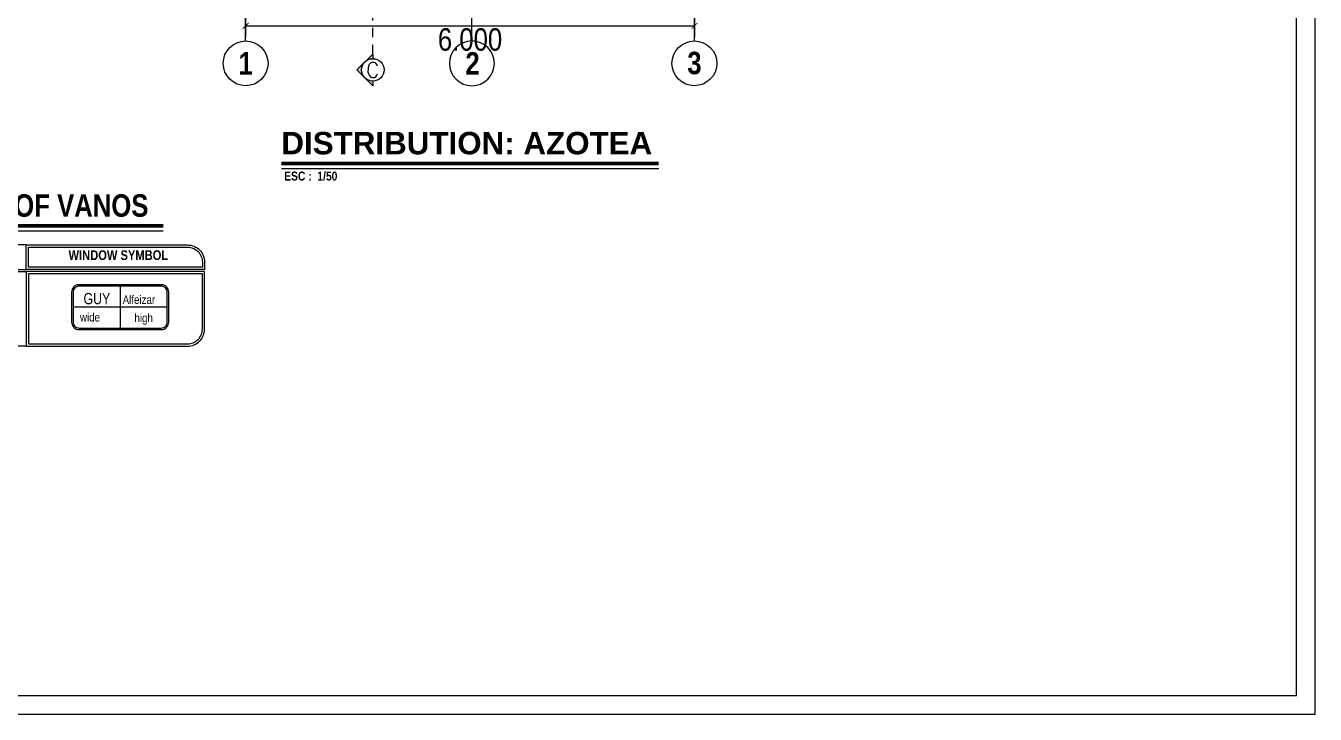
# Model space of a CAD drawing. Header units: millimetres. Extents: x 68 to 194, y 47 to 103.
# Drawn here: x 92.41 to 109.65, y 75.1 to 84.31 of the extents above; entities that cross this region are included whole.
import ezdxf
from ezdxf.enums import TextEntityAlignment as Align

# ---------------------------------------------------------------- set-up
doc = ezdxf.new("R2010")
doc.units = ezdxf.units.MM
doc.linetypes.add('DASHED2', pattern=[0.375, 0.25, -0.125])
for name, color, linetype, lineweight in [('A_Bloques', 56, 'Continuous', 15), ('G_Complemento', 30, 'Continuous', 20), ('G_Cortes', 3, 'Continuous', 60), ('G_Ejes', 253, 'Continuous', 20), ('G_Texto', 122, 'Continuous', 20)]:
    doc.layers.add(name, color=color, linetype=linetype, lineweight=lineweight)
doc.layers.add('G_Acotación', color=171, linetype='Continuous')
doc.styles.add('4MM', font='romans.shx', dxfattribs={"height": 0.2})
doc.styles.add('Acotacion', font='ARIALN.TTF')
doc.styles.add('AMBIENTES', font='ARIALNB.TTF', dxfattribs={"height": 0.15})
doc.styles.add('Arial Marron', font='ARIALN.TTF')
doc.styles.add('Cotas', font='ARIALNB.TTF', dxfattribs={"height": 0.1})
doc.styles.add('Eje', font='ARIALNB.TTF', dxfattribs={"height": 0.3})
doc.styles.add('Notas', font='ARIALNB.TTF', dxfattribs={"height": 0.15})
doc.styles.add('Titulo', font='arialbd.ttf', dxfattribs={"height": 0.2})
doc.dimstyles.new('Lenin_50', dxfattribs={"dimtxt": 0.3, "dimasz": 0.08, "dimexe": 0.15, "dimexo": 0.2, "dimgap": 0.03, "dimtad": 2, "dimtih": 1, "dimtoh": 1, "dimlfac": -1, "dimzin": 4, "dimdsep": 46, "dimtxsty": 'Acotacion', "dimblk": 'ARCHTICK', "dimcen": 0.08, "dimclrd": 256, "dimclre": 256, "dimclrt": 4, "dimazin": 1, "dimtm": 1e-09, "dimtfac": 1, "dimtmove": 2, "dimatfit": 2, "dimfxl": 0, "dimtolj": 1, "dimlwd": 13, "dimlwe": 18, "dimarcsym": 0})

# ---------------------------------------------------------------- blocks, each defined once
blk = doc.blocks.new('Eri')
blk.add_line((-1.7, 0), (0, 0))
blk.add_circle((-2, 0), 0.3)
at = {"color": 1, "style": 'Eje', "flags": 4}
blk.add_attdef('H', text='', height=0.3, dxfattribs=at).set_placement((-2, 0), align=Align.MIDDLE_CENTER)
blk = doc.blocks.new('_ArchTick')
at = {"color": 0, "linetype": 'ByBlock', "const_width": 0.15}
blk.add_lwpolyline([(-0.5, -0.5), (0.5, 0.5)], dxfattribs=at)
blk = doc.blocks.new('*D94')
at = {"layer": 'Defpoints', "color": 0}
for p in [(95.352, 85.809), (101.352, 85.809), (101.352, 84.309)]:
    blk.add_point(p, dxfattribs=at)
at = {"layer": 'G_Acotación', "lineweight": 18}
for p, q in [((95.352, 85.609), (95.352, 84.159)), ((101.352, 85.609), (101.352, 84.159))]:
    blk.add_line(p, q, dxfattribs=at)
at = {"layer": 'G_Acotación', "lineweight": 13}
blk.add_line((95.352, 84.309), (101.352, 84.309), dxfattribs=at)
at = {"layer": 'G_Acotación', "lineweight": 13, "xscale": 0.08, "yscale": 0.08, "zscale": 0.08, "rotation": 180}
blk.add_blockref('_ArchTick', (95.352, 84.309), dxfattribs=at)
at = {"layer": 'G_Acotación', "lineweight": 13, "xscale": 0.08, "yscale": 0.08, "zscale": 0.08}
blk.add_blockref('_ArchTick', (101.352, 84.309), dxfattribs=at)
at = {"layer": 'G_Acotación', "color": 4, "lineweight": 5, "insert": (98.352, 84.126), "char_height": 0.3, "attachment_point": 5, "style": 'Acotacion'}
blk.add_mtext('\\A1;6.000', dxfattribs=at)
blk = doc.blocks.new('Titulo')
at = {"style": 'Titulo', "oblique": 20, "flags": 4}
blk.add_attdef('TITULO', (0.026, 0.189), '', height=0.3, dxfattribs=at)
at = {"oblique": 20, "flags": 4}
blk.add_attdef('ESCALA', (0.26, -0.101), '', height=0.11, dxfattribs=at)

msp = doc.modelspace()

# ---------------------------------------------------------------- hatches: boundary and pattern name
at = {"layer": 'G_Cortes', "linetype": 'Continuous', "lineweight": 5}
h = msp.add_hatch(color=1, dxfattribs=at)
h.paths.add_polyline_path([(96.9019, 83.7208, 0.1989124), (96.9459, 83.6148), (96.8398, 83.7208), (96.9459, 83.8269, 0.1989124)])
h.paths.add_polyline_path([(96.9459, 83.8269), (97.0519, 83.933), (97.0519, 83.8708, 0.1989124)])
h.paths.add_polyline_path([(96.9459, 83.6148, 0.1989124), (97.0519, 83.5708), (97.0519, 83.5087)])

# ---------------------------------------------------------------- linework, layer by layer
at = {"lineweight": 5}
for points in [[(109.6519, 75.1029), (109.6519, 102.6587), (68.6019, 102.6587), (68.6019, 75.1029)], [(109.4019, 75.3529), (109.4019, 102.4087), (68.8519, 102.4087), (68.8519, 75.3529)]]:
    msp.add_lwpolyline(points, close=True, dxfattribs=at)
at = {"layer": 'A_Bloques', "lineweight": 5}
for p, q in [((93.6744, 80.8277), (93.6744, 80.2677)), ((94.3044, 80.5477), (93.0444, 80.5477))]:
    msp.add_line(p, q, dxfattribs=at)
for points in [[(94.3244, 80.7477, 0.4142136), (94.2244, 80.8477), (93.1244, 80.8477, 0.4142136), (93.0244, 80.7477), (93.0244, 80.3477, 0.4142136), (93.1244, 80.2477), (94.2244, 80.2477, 0.4142136), (94.3244, 80.3477)], [(94.3044, 80.7477, 0.4142136), (94.2244, 80.8277), (93.1244, 80.8277, 0.4142136), (93.0444, 80.7477), (93.0444, 80.3477, 0.4142136), (93.1244, 80.2677), (94.2244, 80.2677, 0.4142136), (94.3044, 80.3477)]]:
    msp.add_lwpolyline(points, format="xyb", close=True, dxfattribs=at)
at = {"layer": 'G_Complemento', "color": 0, "lineweight": 5}
for points in [[(90.0352, 81.053), (92.4191, 81.053), (92.4191, 81.379), (90.2633, 81.379, 0.4142136), (90.0352, 81.1509)], [(92.4191, 81.379), (94.5749, 81.379, -0.4142136), (94.8031, 81.1509), (94.8031, 81.053), (92.4191, 81.053)], [(90.0352, 81.023), (92.4191, 81.023), (92.4191, 80.0264), (90.2633, 80.0264, -0.4142136), (90.0352, 80.2545)], [(94.8031, 81.023), (92.4191, 81.023), (92.4191, 80.0264), (94.5749, 80.0264, 0.4142136), (94.8031, 80.2545)]]:
    msp.add_lwpolyline(points, format="xyb", close=True, dxfattribs=at)
at = {"layer": 'G_Complemento', "lineweight": 5}
for points in [[(92.4491, 81.349), (94.5749, 81.349, -0.4142136), (94.7731, 81.1509), (94.7731, 81.083), (92.4491, 81.083)], [(94.7731, 80.993), (92.4491, 80.993), (92.4491, 80.0564), (94.5749, 80.0564, 0.4142136), (94.7731, 80.2545)]]:
    msp.add_lwpolyline(points, format="xyb", close=True, dxfattribs=at)
at = {"layer": 'G_Cortes', "color": 3, "linetype": 'DASHED2', "lineweight": 5, "ltscale": 0.5}
msp.add_line((97.0519, 83.933), (97.0519, 100.9844), dxfattribs=at)
at = {"layer": 'G_Cortes', "color": 3, "linetype": 'Continuous', "lineweight": 5}
msp.add_lwpolyline([(97.0519, 83.5708), (97.0519, 83.5087), (96.8398, 83.7208), (97.0519, 83.933), (97.0519, 83.8708)], dxfattribs=at)
at = {"layer": 'G_Cortes', "color": 5, "linetype": 'Continuous', "lineweight": 5}
msp.add_circle((97.0519, 83.7208), 0.15, dxfattribs=at)
at = {"layer": 'G_Texto', "lineweight": 5, "const_width": 0.05}
for points in [[(95.8294, 82.4705), (100.8745, 82.4705)], [(90.7496, 81.6362), (94.25, 81.6362)]]:
    msp.add_lwpolyline(points, dxfattribs=at)
at = {"layer": 'G_Texto', "lineweight": 5}
for points in [[(95.8294, 82.4021), (100.8745, 82.4021)], [(90.7496, 81.5679), (94.2497, 81.5679)]]:
    msp.add_lwpolyline(points, dxfattribs=at)

# ---------------------------------------------------------------- block references
at = {"layer": 'G_Ejes', "lineweight": 5}
ref = msp.add_blockref('Eri', (95.3519, 85.8087), dxfattribs=dict(at, rotation=90))
ref.add_attrib('H', '1', dxfattribs={"layer": '0', "color": 1, "height": 0.3, "style": 'Eje', "flags": 4}).set_placement((95.3519, 83.8087), align=Align.MIDDLE_CENTER)
ref = msp.add_blockref('Eri', (98.3769, 85.8087), dxfattribs=dict(at, xscale=-1, rotation=270))
ref.add_attrib('H', '2', dxfattribs={"layer": '0', "color": 1, "height": 0.3, "style": 'Eje', "flags": 4}).set_placement((98.3855, 83.8087), align=Align.MIDDLE_CENTER)
ref = msp.add_blockref('Eri', (101.3519, 85.8087), dxfattribs=dict(at, rotation=90))
ref.add_attrib('H', '3', dxfattribs={"layer": '0', "color": 1, "height": 0.3, "style": 'Eje', "flags": 4}).set_placement((101.3519, 83.8138), align=Align.MIDDLE_CENTER)
at = {"layer": 'G_Texto', "lineweight": 5}
ref = msp.add_blockref('Titulo', (95.8294, 82.4021), dxfattribs=at)
ref.add_attrib('TITULO', 'DISTRIBUTION: AZOTEA', (95.8294, 82.5916), dxfattribs={"layer": '0', "height": 0.3, "style": 'Titulo', "flags": 4})
ref.add_attrib('ESCALA', ' ESC :  1/50', (95.8294, 82.2412), dxfattribs={"layer": '0', "height": 0.12, "style": 'Cotas', "flags": 4})

# ---------------------------------------------------------------- texts
at = {"layer": 'G_Cortes', "color": 2, "linetype": 'Continuous', "lineweight": 5, "style": '4MM'}
msp.add_text('C', height=0.2, rotation=359.85917, dxfattribs=at).set_placement((97.0519, 83.7208), align=Align.MIDDLE_CENTER)
at = {"layer": 'G_Texto', "lineweight": 5, "style": 'AMBIENTES'}
msp.add_text('DETAIL OF VANOS', height=0.3, dxfattribs=at).set_placement((92.4869, 81.9073), align=Align.MIDDLE)
at = {"layer": 'G_Texto', "color": 5, "lineweight": 5, "style": 'Notas'}
msp.add_text('WINDOW SYMBOL', height=0.13, rotation=0.03015, dxfattribs=at).set_placement((93.6501, 81.178), align=Align.CENTER)
at = {"layer": 'G_Texto', "lineweight": 5, "style": 'Arial Marron', "width": 0.960064}
msp.add_text('GUY', height=0.15, dxfattribs=at).set_placement((93.1839, 80.5866), (93.5414, 80.5866), align=Align.FIT)
at = {"layer": 'G_Texto', "lineweight": 5, "style": 'Arial Marron'}
for s, p in [('Alfeizar', (93.7075, 80.5913)), ('wide', (93.1366, 80.3556)), ('high', (93.8655, 80.3474))]:
    msp.add_text(s, height=0.11371, dxfattribs=at).set_placement(p)

# ---------------------------------------------------------------- dimensions: what is measured, and where the dimension line sits
at = {"layer": 'G_Acotación', "lineweight": 5}
dim = msp.add_linear_dim(base=(101.3519, 84.3087), p1=(95.3519, 85.8087), p2=(101.3519, 85.8087), angle=180, dimstyle='Lenin_50', override={"dimdec": 3, "dimfxl": 0.06}, dxfattribs=at)
dim.commit()
dim.dimension.update_dxf_attribs({"geometry": '*D94', "text_midpoint": (98.3519, 84.1255)})

doc.saveas('drawing.dxf')
